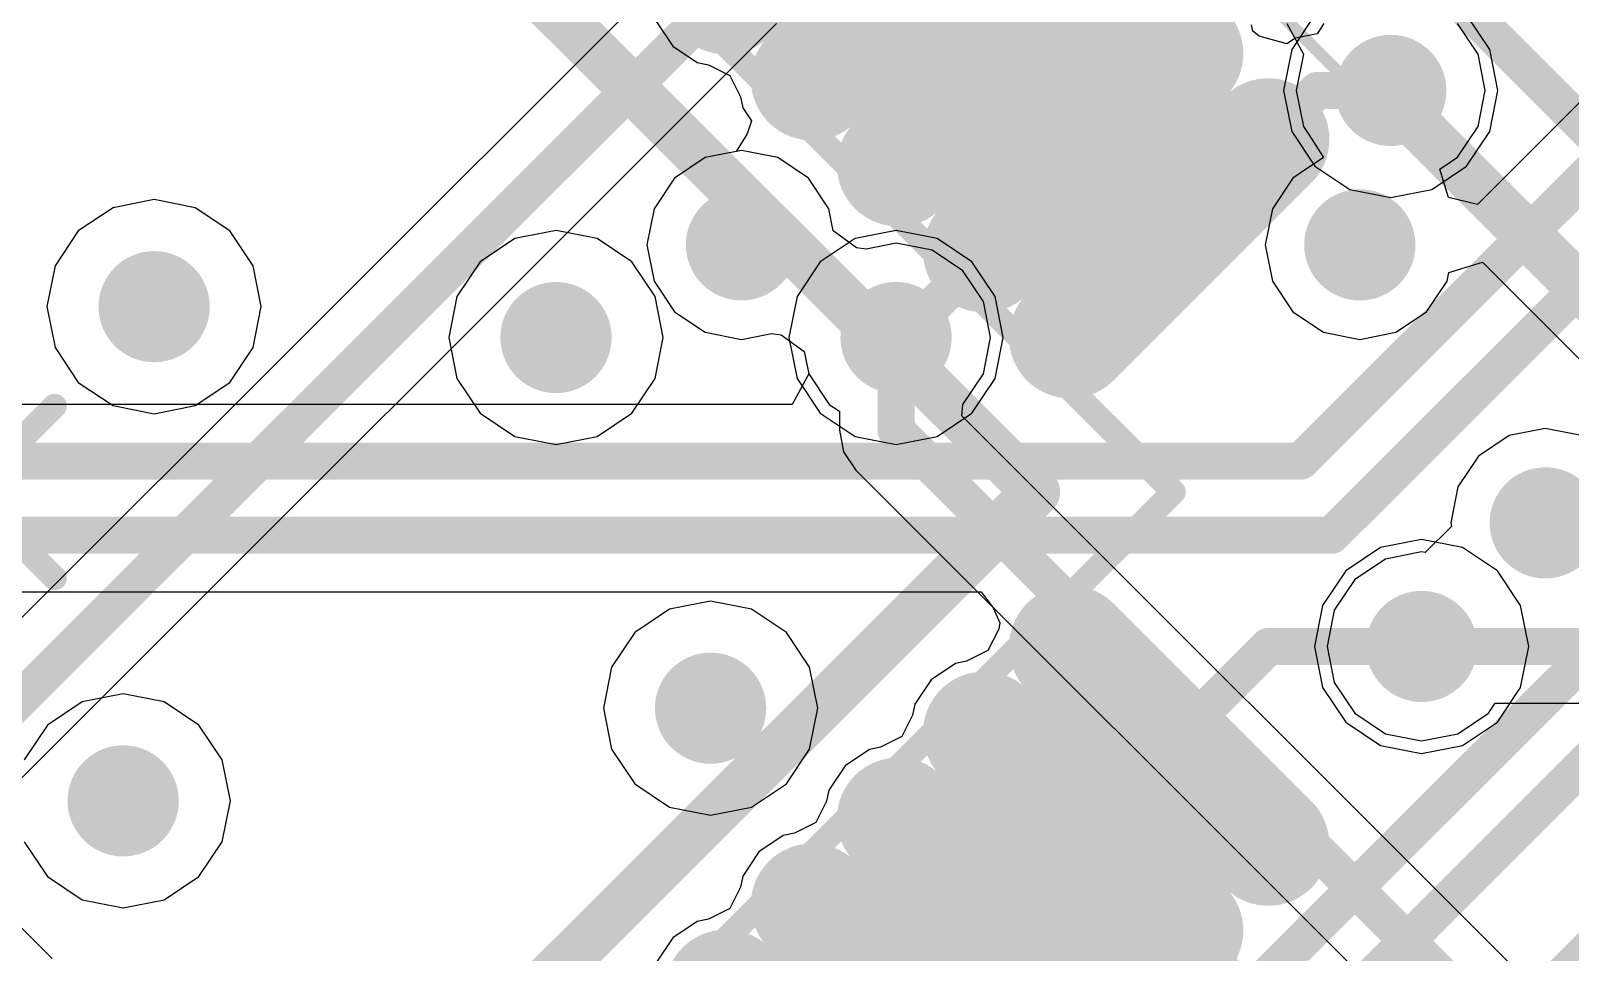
# Model space of a CAD drawing. Header units: millimetres. Extents: x 0.3 to 2.93, y 1.33 to 2.08.
# Drawn here: x 1.0201 to 1.269, y 1.6255 to 1.7747 of the extents above; entities that cross this region are included whole.
import ezdxf

# ---------------------------------------------------------------- set-up
doc = ezdxf.new("R2010")
doc.units = ezdxf.units.MM
doc.header["$MEASUREMENT"] = 0
for name, color, linetype in [('BottomLayer', 5, 'Continuous'), ('Mechanical13', 56, 'Continuous'), ('Mechanical15', 56, 'Continuous'), ('MidLayer1', 16, 'Continuous'), ('MidLayer2', 76, 'Continuous'), ('MultiLayer', 9, 'Continuous'), ('TopLayer', 1, 'Continuous'), ('TopOverlay', 2, 'Continuous'), ('TopPaste', 8, 'Continuous'), ('TopSolder', 216, 'Continuous'), ('ViaHoleLayer', 16, 'Continuous')]:
    doc.layers.add(name, color=color, linetype=linetype)

# ---------------------------------------------------------------- blocks, each defined once
blk = doc.blocks.new('TSQFP50P900X900X160_48N_103')
at = {"layer": 'Mechanical13', "const_width": 0.003937}
for points in [[(-0.1377953, 0.1377953), (-0.1377953, -0.1377953)], [(0.1377953, -0.1377953), (-0.1377953, -0.1377953)]]:
    blk.add_lwpolyline(points, dxfattribs=at)
at = {"layer": 'Mechanical13', "const_width": 0.0019685}
blk.add_lwpolyline([(-0.1387795, -0.1377953, 1), (-0.1368111, -0.1377953, 1)], format="xyb", close=True, dxfattribs=at)
blk.add_lwpolyline([(-0.1387795, -0.1377953, 1), (-0.1368111, -0.1377953, 1)], format="xyb", close=True, dxfattribs=at)
at = {"layer": 'Mechanical15'}
for points, const_width in [([(-0.2047244, 0.2047244), (-0.2047244, -0.2047244)], 0.0019685), ([(0, 0.0196851), (0, -0.019685)], 0.003937), ([(0.019685, 0), (-0.0196851, 0)], 0.003937), ([(0.2047244, -0.2047244), (-0.2047244, -0.2047244)], 0.0019685)]:
    blk.add_lwpolyline(points, dxfattribs=dict(at, const_width=const_width))
at = {"layer": 'Mechanical15', "const_width": 0.0019685}
for points in [[(-0.0206693, 0, 1), (-0.0187009, 0, 1)], [(-0.0009842, -0.019685, 1), (0.0009842, -0.019685, 1)]]:
    blk.add_lwpolyline(points, format="xyb", close=True, dxfattribs=at)
at = {"layer": 'TopLayer', "const_width": 0.011811}
for points in [[(-0.1889764, -0.0492126), (-0.1437008, -0.0492126)], [(-0.1889764, -0.0688976), (-0.1437008, -0.0688976)], [(-0.1889764, -0.0885827), (-0.1437008, -0.0885827)], [(-0.1889764, -0.1082677), (-0.1437008, -0.1082677)], [(-0.1082677, -0.1437008), (-0.1082677, -0.1889764)], [(-0.0885827, -0.1437008), (-0.0885827, -0.1889764)], [(-0.0688977, -0.1437008), (-0.0688977, -0.1889764)], [(-0.0492126, -0.1437008), (-0.0492126, -0.1889764)]]:
    blk.add_lwpolyline(points, dxfattribs=at)
at = {"layer": 'TopLayer', "const_width": 0.0059055}
for points in [[(-0.1466535, -0.0492126, 1), (-0.1407481, -0.0492126, 1)], [(-0.1466535, -0.0688976, 1), (-0.1407481, -0.0688976, 1)], [(-0.1919291, -0.0885827, 1), (-0.1860237, -0.0885827, 1)], [(-0.1466535, -0.0885827, 1), (-0.1407481, -0.0885827, 1)], [(-0.1919291, -0.1082677, 1), (-0.1860237, -0.1082677, 1)], [(-0.1466535, -0.1082677, 1), (-0.1407481, -0.1082677, 1)], [(-0.1112204, -0.1437008, 1), (-0.105315, -0.1437008, 1)], [(-0.0915354, -0.1437008, 1), (-0.08563, -0.1437008, 1)], [(-0.0718504, -0.1437008, 1), (-0.065945, -0.1437008, 1)], [(-0.0521653, -0.1437008, 1), (-0.0462599, -0.1437008, 1)], [(-0.1112204, -0.1889764, 1), (-0.105315, -0.1889764, 1)], [(-0.0915354, -0.1889764, 1), (-0.08563, -0.1889764, 1)]]:
    blk.add_lwpolyline(points, format="xyb", close=True, dxfattribs=at)
at = {"layer": 'TopOverlay', "const_width": 0.007874}
for points in [[(-0.1220473, 0.1220473), (-0.1220473, -0.1220472)], [(0.1220472, -0.1220472), (-0.1220473, -0.1220472)]]:
    blk.add_lwpolyline(points, dxfattribs=at)
at = {"layer": 'TopOverlay', "const_width": 0.003937}
blk.add_lwpolyline([(-0.1240158, -0.1220472, 1), (-0.1200788, -0.1220472, 1)], format="xyb", close=True, dxfattribs=at)
blk.add_lwpolyline([(-0.1240158, -0.1220472, 1), (-0.1200788, -0.1220472, 1)], format="xyb", close=True, dxfattribs=at)
at = {"layer": 'TopPaste', "const_width": 0.007811}
for points in [[(-0.1889764, -0.0492126), (-0.1437008, -0.0492126)], [(-0.1889764, -0.0688976), (-0.1437008, -0.0688976)], [(-0.1889764, -0.0885827), (-0.1437008, -0.0885827)], [(-0.1889764, -0.1082677), (-0.1437008, -0.1082677)], [(-0.1082677, -0.1437008), (-0.1082677, -0.1889764)], [(-0.0885827, -0.1437008), (-0.0885827, -0.1889764)], [(-0.0688977, -0.1437008), (-0.0688977, -0.1889764)], [(-0.0492126, -0.1437008), (-0.0492126, -0.1889764)]]:
    blk.add_lwpolyline(points, dxfattribs=at)
at = {"layer": 'TopPaste', "const_width": 0.0039055}
for points in [[(-0.1456535, -0.0492126, 1), (-0.1417481, -0.0492126, 1)], [(-0.1456535, -0.0688976, 1), (-0.1417481, -0.0688976, 1)], [(-0.1909291, -0.0885827, 1), (-0.1870237, -0.0885827, 1)], [(-0.1456535, -0.0885827, 1), (-0.1417481, -0.0885827, 1)], [(-0.1909291, -0.1082677, 1), (-0.1870237, -0.1082677, 1)], [(-0.1456535, -0.1082677, 1), (-0.1417481, -0.1082677, 1)], [(-0.1102204, -0.1437008, 1), (-0.106315, -0.1437008, 1)], [(-0.0905354, -0.1437008, 1), (-0.08663, -0.1437008, 1)], [(-0.0708504, -0.1437008, 1), (-0.066945, -0.1437008, 1)], [(-0.0511653, -0.1437008, 1), (-0.0472599, -0.1437008, 1)], [(-0.1102204, -0.1889764, 1), (-0.106315, -0.1889764, 1)], [(-0.0905354, -0.1889764, 1), (-0.08663, -0.1889764, 1)]]:
    blk.add_lwpolyline(points, format="xyb", close=True, dxfattribs=at)
at = {"layer": 'TopSolder', "const_width": 0.019811}
for points in [[(-0.1889764, -0.0295274), (-0.1437008, -0.0295274)], [(-0.1889764, -0.0492126), (-0.1437008, -0.0492126)], [(-0.1889764, -0.0688976), (-0.1437008, -0.0688976)], [(-0.1889764, -0.0885827), (-0.1437008, -0.0885827)], [(-0.1889764, -0.1082677), (-0.1437008, -0.1082677)], [(-0.1082677, -0.1437008), (-0.1082677, -0.1889764)], [(-0.0885827, -0.1437008), (-0.0885827, -0.1889764)], [(-0.0688977, -0.1437008), (-0.0688977, -0.1889764)], [(-0.0492126, -0.1437008), (-0.0492126, -0.1889764)], [(-0.0295276, -0.1437008), (-0.0295276, -0.1889764)]]:
    blk.add_lwpolyline(points, dxfattribs=at)
at = {"layer": 'TopSolder', "const_width": 0.0099055}
for points in [[(-0.1486535, -0.0295274, 1), (-0.1387481, -0.0295274, 1)], [(-0.1486535, -0.0492126, 1), (-0.1387481, -0.0492126, 1)], [(-0.1486535, -0.0688976, 1), (-0.1387481, -0.0688976, 1)], [(-0.1939291, -0.0885827, 1), (-0.1840237, -0.0885827, 1)], [(-0.1486535, -0.0885827, 1), (-0.1387481, -0.0885827, 1)], [(-0.1939291, -0.1082677, 1), (-0.1840237, -0.1082677, 1)], [(-0.1486535, -0.1082677, 1), (-0.1387481, -0.1082677, 1)], [(-0.1132204, -0.1437008, 1), (-0.103315, -0.1437008, 1)], [(-0.0935354, -0.1437008, 1), (-0.08363, -0.1437008, 1)], [(-0.0738504, -0.1437008, 1), (-0.063945, -0.1437008, 1)], [(-0.0541653, -0.1437008, 1), (-0.0442599, -0.1437008, 1)], [(-0.0344803, -0.1437008, 1), (-0.0245749, -0.1437008, 1)], [(-0.1132204, -0.1889764, 1), (-0.103315, -0.1889764, 1)], [(-0.0935354, -0.1889764, 1), (-0.08363, -0.1889764, 1)]]:
    blk.add_lwpolyline(points, format="xyb", close=True, dxfattribs=at)

msp = doc.modelspace()

# ---------------------------------------------------------------- linework, layer by layer
at = {"layer": 'BottomLayer'}
for p, q in [((1.1303814, 1.7914886), (0.9661463, 1.6272535)), ((0.9767795, 1.6119323), (1.1406709, 1.7758237)), ((1.2231783, 1.7758237), (1.2258703, 1.7708526)), ((1.2258703, 1.7708526), (1.2247061, 1.765)), ((1.2247061, 1.765), (1.2258703, 1.7591473)), ((1.2258703, 1.7591473), (1.2266332, 1.7580056)), ((1.2266332, 1.7580056), (1.2291337, 1.7541506)), ((1.135, 1.7552939), (1.1291473, 1.7541297)), ((1.1408527, 1.7541297), (1.135, 1.7552939)), ((1.1291473, 1.7541297), (1.1241856, 1.7508144)), ((1.1458144, 1.7508144), (1.1408527, 1.7541297)), ((1.2291337, 1.7541506), (1.2253587, 1.7515982)), ((1.1241856, 1.7508144), (1.1208703, 1.7458527)), ((1.1491297, 1.7458527), (1.1458144, 1.7508144)), ((1.2241856, 1.7508144), (1.2208703, 1.7458527)), ((1.2253587, 1.7515982), (1.2241856, 1.7508144)), ((1.1208703, 1.7458527), (1.1197061, 1.74)), ((1.1498429, 1.7422671), (1.1491297, 1.7458527)), ((1.2208703, 1.7458527), (1.2197061, 1.74)), ((1.15358, 1.7395433), (1.1498429, 1.7422671)), ((1.1197061, 1.74), (1.1208703, 1.7341473)), ((1.1551378, 1.7393267), (1.15358, 1.7395433)), ((1.16, 1.7402939), (1.1551378, 1.7393267)), ((1.1658527, 1.7391297), (1.16, 1.7402939)), ((1.1708144, 1.7358144), (1.1658527, 1.7391297)), ((1.2197061, 1.74), (1.2208703, 1.7341473)), ((1.1741297, 1.7308527), (1.1708144, 1.7358144)), ((1.2491297, 1.7341473), (1.2494075, 1.7355441)), ((1.2494075, 1.7355441), (1.2548329, 1.7371899)), ((1.2548329, 1.7371899), (1.3032271, 1.6887957)), ((1.1208703, 1.7341473), (1.1241856, 1.7291856)), ((1.2208703, 1.7341473), (1.2241856, 1.7291856)), ((1.2458144, 1.7291856), (1.2491297, 1.7341473)), ((1.1752939, 1.725), (1.1741297, 1.7308527)), ((1.1241856, 1.7291856), (1.1291473, 1.7258703)), ((1.2241856, 1.7291856), (1.2291473, 1.7258703)), ((1.2408527, 1.7258703), (1.2458144, 1.7291856)), ((1.1291473, 1.7258703), (1.135, 1.7247061)), ((1.135, 1.7247061), (1.1398622, 1.7256733)), ((1.1398622, 1.7256733), (1.14142, 1.7254567)), ((1.14142, 1.7254567), (1.1451571, 1.7227329)), ((1.2291473, 1.7258703), (1.235, 1.7247061)), ((1.235, 1.7247061), (1.2408527, 1.7258703)), ((1.1741297, 1.7191473), (1.1752939, 1.725)), ((1.1451571, 1.7227329), (1.1458703, 1.7191473)), ((1.1458703, 1.7191473), (1.1491856, 1.7141856)), ((1.1708145, 1.7141857), (1.1741297, 1.7191473)), ((1.1491856, 1.7141856), (1.1508237, 1.7130911)), ((1.1508237, 1.7130911), (1.1508237, 1.71)), ((1.1706331, 1.7123441), (1.1708145, 1.7141857)), ((1.263801, 1.6191762), (1.1706331, 1.7123441)), ((1.1508237, 1.71), (1.1515222, 1.7064884)), ((1.2591473, 1.7091297), (1.2541856, 1.7058144)), ((1.265, 1.7102939), (1.2591473, 1.7091297)), ((1.2708527, 1.7091297), (1.265, 1.7102939)), ((1.1515222, 1.7064884), (1.1535114, 1.7035114)), ((1.2541856, 1.7058144), (1.2508703, 1.7008527)), ((1.1535114, 1.7035114), (1.2391649, 1.6178579)), ((1.2508703, 1.7008527), (1.2497061, 1.695)), ((1.2498188, 1.6944334), (1.2455666, 1.6901812)), ((1.2497061, 1.695), (1.2498188, 1.6944334)), ((1.2391473, 1.6891297), (1.2341856, 1.6858144)), ((1.245, 1.6902939), (1.2391473, 1.6891297)), ((1.2455666, 1.6901812), (1.245, 1.6902939)), ((1.2341856, 1.6858144), (1.2308703, 1.6808527)), ((1.2308703, 1.6808527), (1.2297061, 1.675)), ((1.2297061, 1.675), (1.2308703, 1.6691473)), ((1.2308703, 1.6691473), (1.2341856, 1.6641856)), ((1.2558144, 1.6641856), (1.2569089, 1.6658237)), ((1.2569089, 1.6658237), (1.3066549, 1.6658237)), ((1.2341856, 1.6641856), (1.2391473, 1.6608703)), ((1.2508527, 1.6608703), (1.2558144, 1.6641856)), ((1.2391473, 1.6608703), (1.245, 1.6597061)), ((1.245, 1.6597061), (1.2508527, 1.6608703))]:
    msp.add_line(p, q, dxfattribs=at)
at = {"layer": 'BottomLayer', "const_width": 0.006}
for points in [[(0.96187, 1.61), (1.13687, 1.785)], [(1.2454558, 1.785), (1.3844559, 1.6459999)], [(1.24, 1.765), (1.3710001, 1.6339999)], [(1.16, 1.71), (1.16, 1.725)], [(1.16, 1.71), (1.2600001, 1.6099999)], [(1.245, 1.675), (1.3104558, 1.675)]]:
    msp.add_lwpolyline(points, dxfattribs=at)
at = {"layer": 'BottomLayer'}
for points, const_width in [([(1.2355, 1.765, 1), (1.2445, 1.765, 1)], 0.009), ([(1.2385, 1.765, 1), (1.2415, 1.765, 1)], 0.003), ([(1.1305, 1.74, 1), (1.1395, 1.74, 1)], 0.009), ([(1.2305, 1.74, 1), (1.2395, 1.74, 1)], 0.009), ([(1.0355, 1.73, 1), (1.0445, 1.73, 1)], 0.009), ([(1.1005, 1.725, 1), (1.1095, 1.725, 1)], 0.009), ([(1.1555, 1.725, 1), (1.1645, 1.725, 1)], 0.009), ([(1.1585, 1.725, 1), (1.1615, 1.725, 1)], 0.003), ([(1.1585, 1.71, 1), (1.1615, 1.71, 1)], 0.003), ([(1.1585, 1.71, 1), (1.1615, 1.71, 1)], 0.003), ([(1.2605, 1.695, 1), (1.2695, 1.695, 1)], 0.009), ([(1.2405, 1.675, 1), (1.2495, 1.675, 1)], 0.009), ([(1.2435, 1.675, 1), (1.2465, 1.675, 1)], 0.003), ([(1.1255, 1.665, 1), (1.1345, 1.665, 1)], 0.009), ([(1.0305, 1.65, 1), (1.0395, 1.65, 1)], 0.009)]:
    msp.add_lwpolyline(points, format="xyb", close=True, dxfattribs=dict(at, const_width=const_width))
at = {"layer": 'MidLayer1'}
for p, q in [((1.2277437, 1.7772563), (1.2239864, 1.7716331)), ((1.2560136, 1.7716331), (1.2522563, 1.7772563)), ((1.2239864, 1.7716331), (1.222667, 1.765)), ((1.257333, 1.765), (1.2560136, 1.7716331)), ((1.222667, 1.765), (1.2239864, 1.7583669)), ((1.2560136, 1.7583669), (1.257333, 1.765)), ((1.2239864, 1.7583669), (1.2277437, 1.7527437)), ((1.2522563, 1.7527437), (1.2560136, 1.7583669)), ((1.2277437, 1.7527437), (1.2333669, 1.7489864)), ((1.2466331, 1.7489864), (1.2522563, 1.7527437)), ((1.2333669, 1.7489864), (1.24, 1.747667)), ((1.24, 1.747667), (1.2466331, 1.7489864)), ((1.0333669, 1.7460136), (1.0277437, 1.7422563)), ((1.04, 1.747333), (1.0333669, 1.7460136)), ((1.0466331, 1.7460136), (1.04, 1.747333)), ((1.0522563, 1.7422563), (1.0466331, 1.7460136)), ((1.0277437, 1.7422563), (1.0239864, 1.7366331)), ((1.0560136, 1.7366331), (1.0522563, 1.7422563)), ((1.0983669, 1.7410136), (1.0927437, 1.7372563)), ((1.105, 1.742333), (1.0983669, 1.7410136)), ((1.1116331, 1.7410136), (1.105, 1.742333)), ((1.1172563, 1.7372563), (1.1116331, 1.7410136)), ((1.1533669, 1.7410136), (1.1477437, 1.7372563)), ((1.16, 1.742333), (1.1533669, 1.7410136)), ((1.1666331, 1.7410136), (1.16, 1.742333)), ((1.1722563, 1.7372563), (1.1666331, 1.7410136)), ((1.0239864, 1.7366331), (1.022667, 1.73)), ((1.057333, 1.73), (1.0560136, 1.7366331)), ((1.0927437, 1.7372563), (1.0889864, 1.7316331)), ((1.1210136, 1.7316331), (1.1172563, 1.7372563)), ((1.1477437, 1.7372563), (1.1439864, 1.7316331)), ((1.1760136, 1.7316331), (1.1722563, 1.7372563)), ((1.0889864, 1.7316331), (1.087667, 1.725)), ((1.122333, 1.725), (1.1210136, 1.7316331)), ((1.1439864, 1.7316331), (1.142667, 1.725)), ((1.177333, 1.725), (1.1760136, 1.7316331)), ((1.022667, 1.73), (1.0239864, 1.7233669)), ((1.0560136, 1.7233669), (1.057333, 1.73)), ((1.0239864, 1.7233669), (1.0277437, 1.7177437)), ((1.0522563, 1.7177437), (1.0560136, 1.7233669)), ((1.087667, 1.725), (1.0889864, 1.7183669)), ((1.1210136, 1.7183669), (1.122333, 1.725)), ((1.142667, 1.725), (1.1439864, 1.7183669)), ((1.1760136, 1.7183669), (1.177333, 1.725)), ((1.0889864, 1.7183669), (1.0927437, 1.7127437)), ((1.1172563, 1.7127437), (1.1210136, 1.7183669)), ((1.1439864, 1.7183669), (1.1477437, 1.7127437)), ((1.1722563, 1.7127437), (1.1760136, 1.7183669)), ((1.0277437, 1.7177437), (1.0333669, 1.7139864)), ((1.0466331, 1.7139864), (1.0522563, 1.7177437)), ((1.0333669, 1.7139864), (1.04, 1.712667)), ((1.04, 1.712667), (1.0466331, 1.7139864)), ((1.0927437, 1.7127437), (1.0983669, 1.7089864)), ((1.1116331, 1.7089864), (1.1172563, 1.7127437)), ((1.1477437, 1.7127437), (1.1533669, 1.7089864)), ((1.1666331, 1.7089864), (1.1722563, 1.7127437)), ((1.0983669, 1.7089864), (1.105, 1.707667)), ((1.105, 1.707667), (1.1116331, 1.7089864)), ((1.1533669, 1.7089864), (1.16, 1.707667)), ((1.16, 1.707667), (1.1666331, 1.7089864)), ((1.2383669, 1.6910136), (1.2327437, 1.6872563)), ((1.245, 1.692333), (1.2383669, 1.6910136)), ((1.2516331, 1.6910136), (1.245, 1.692333)), ((1.2572563, 1.6872563), (1.2516331, 1.6910136)), ((1.2327437, 1.6872563), (1.2289864, 1.6816331)), ((1.2610136, 1.6816331), (1.2572563, 1.6872563)), ((1.1233669, 1.6810136), (1.1177437, 1.6772563)), ((1.13, 1.682333), (1.1233669, 1.6810136)), ((1.1366331, 1.6810136), (1.13, 1.682333)), ((1.1422563, 1.6772563), (1.1366331, 1.6810136)), ((1.2289864, 1.6816331), (1.227667, 1.675)), ((1.262333, 1.675), (1.2610136, 1.6816331)), ((1.1177437, 1.6772563), (1.1139864, 1.6716331)), ((1.1460136, 1.6716331), (1.1422563, 1.6772563)), ((1.227667, 1.675), (1.2289864, 1.6683669)), ((1.2610136, 1.6683669), (1.262333, 1.675)), ((1.1139864, 1.6716331), (1.112667, 1.665)), ((1.147333, 1.665), (1.1460136, 1.6716331)), ((1.2289864, 1.6683669), (1.2327437, 1.6627437)), ((1.2572563, 1.6627437), (1.2610136, 1.6683669)), ((1.0283669, 1.6660136), (1.0227437, 1.6622563)), ((1.035, 1.667333), (1.0283669, 1.6660136)), ((1.0416331, 1.6660136), (1.035, 1.667333)), ((1.0472563, 1.6622563), (1.0416331, 1.6660136)), ((1.112667, 1.665), (1.1139864, 1.6583669)), ((1.1460136, 1.6583669), (1.147333, 1.665)), ((1.0227437, 1.6622563), (1.0189864, 1.6566331)), ((1.0510136, 1.6566331), (1.0472563, 1.6622563)), ((1.2327437, 1.6627437), (1.2383669, 1.6589864)), ((1.2516331, 1.6589864), (1.2572563, 1.6627437)), ((1.1139864, 1.6583669), (1.1177437, 1.6527437)), ((1.1422563, 1.6527437), (1.1460136, 1.6583669)), ((1.2383669, 1.6589864), (1.245, 1.657667)), ((1.245, 1.657667), (1.2516331, 1.6589864)), ((1.052333, 1.65), (1.0510136, 1.6566331)), ((1.1177437, 1.6527437), (1.1233669, 1.6489864)), ((1.1366331, 1.6489864), (1.1422563, 1.6527437)), ((1.0510136, 1.6433669), (1.052333, 1.65)), ((1.1233669, 1.6489864), (1.13, 1.647667)), ((1.13, 1.647667), (1.1366331, 1.6489864)), ((1.0189864, 1.6433669), (1.0227437, 1.6377437)), ((1.0472563, 1.6377437), (1.0510136, 1.6433669)), ((1.0227437, 1.6377437), (1.0283669, 1.6339864)), ((1.0416331, 1.6339864), (1.0472563, 1.6377437)), ((1.0283669, 1.6339864), (1.035, 1.632667)), ((1.035, 1.632667), (1.0416331, 1.6339864))]:
    msp.add_line(p, q, dxfattribs=at)
at = {"layer": 'MidLayer1', "const_width": 0.009}
for points in [[(1.2355, 1.765, 1), (1.2445, 1.765, 1)], [(1.1305, 1.74, 1), (1.1395, 1.74, 1)], [(1.2305, 1.74, 1), (1.2395, 1.74, 1)], [(1.0355, 1.73, 1), (1.0445, 1.73, 1)], [(1.1005, 1.725, 1), (1.1095, 1.725, 1)], [(1.1555, 1.725, 1), (1.1645, 1.725, 1)], [(1.2605, 1.695, 1), (1.2695, 1.695, 1)], [(1.2405, 1.675, 1), (1.2495, 1.675, 1)], [(1.1255, 1.665, 1), (1.1345, 1.665, 1)], [(1.0305, 1.65, 1), (1.0395, 1.65, 1)]]:
    msp.add_lwpolyline(points, format="xyb", close=True, dxfattribs=at)
at = {"layer": 'MidLayer2'}
for p, q in [((1.2277437, 1.7772563), (1.2239864, 1.7716331)), ((1.2560136, 1.7716331), (1.2522563, 1.7772563)), ((1.2239864, 1.7716331), (1.222667, 1.765)), ((1.257333, 1.765), (1.2560136, 1.7716331)), ((1.222667, 1.765), (1.2239864, 1.7583669)), ((1.2560136, 1.7583669), (1.257333, 1.765)), ((1.2239864, 1.7583669), (1.2277437, 1.7527437)), ((1.2522563, 1.7527437), (1.2560136, 1.7583669)), ((1.2277437, 1.7527437), (1.2333669, 1.7489864)), ((1.2466331, 1.7489864), (1.2522563, 1.7527437)), ((1.2333669, 1.7489864), (1.24, 1.747667)), ((1.24, 1.747667), (1.2466331, 1.7489864)), ((1.0333669, 1.7460136), (1.0277437, 1.7422563)), ((1.04, 1.747333), (1.0333669, 1.7460136)), ((1.0466331, 1.7460136), (1.04, 1.747333)), ((1.0522563, 1.7422563), (1.0466331, 1.7460136)), ((1.0277437, 1.7422563), (1.0239864, 1.7366331)), ((1.0560136, 1.7366331), (1.0522563, 1.7422563)), ((1.0983669, 1.7410136), (1.0927437, 1.7372563)), ((1.105, 1.742333), (1.0983669, 1.7410136)), ((1.1116331, 1.7410136), (1.105, 1.742333)), ((1.1172563, 1.7372563), (1.1116331, 1.7410136)), ((1.1533669, 1.7410136), (1.1477437, 1.7372563)), ((1.16, 1.742333), (1.1533669, 1.7410136)), ((1.1666331, 1.7410136), (1.16, 1.742333)), ((1.1722563, 1.7372563), (1.1666331, 1.7410136)), ((1.0239864, 1.7366331), (1.022667, 1.73)), ((1.057333, 1.73), (1.0560136, 1.7366331)), ((1.0927437, 1.7372563), (1.0889864, 1.7316331)), ((1.1210136, 1.7316331), (1.1172563, 1.7372563)), ((1.1477437, 1.7372563), (1.1439864, 1.7316331)), ((1.1760136, 1.7316331), (1.1722563, 1.7372563)), ((1.0889864, 1.7316331), (1.087667, 1.725)), ((1.122333, 1.725), (1.1210136, 1.7316331)), ((1.1439864, 1.7316331), (1.142667, 1.725)), ((1.177333, 1.725), (1.1760136, 1.7316331)), ((1.022667, 1.73), (1.0239864, 1.7233669)), ((1.0560136, 1.7233669), (1.057333, 1.73)), ((1.0239864, 1.7233669), (1.0277437, 1.7177437)), ((1.0522563, 1.7177437), (1.0560136, 1.7233669)), ((1.087667, 1.725), (1.0889864, 1.7183669)), ((1.1210136, 1.7183669), (1.122333, 1.725)), ((1.142667, 1.725), (1.1439864, 1.7183669)), ((1.1760136, 1.7183669), (1.177333, 1.725)), ((1.0889864, 1.7183669), (1.0927437, 1.7127437)), ((1.1172563, 1.7127437), (1.1210136, 1.7183669)), ((1.1439864, 1.7183669), (1.1477437, 1.7127437)), ((1.1722563, 1.7127437), (1.1760136, 1.7183669)), ((1.0277437, 1.7177437), (1.0333669, 1.7139864)), ((1.0466331, 1.7139864), (1.0522563, 1.7177437)), ((1.0333669, 1.7139864), (1.04, 1.712667)), ((1.04, 1.712667), (1.0466331, 1.7139864)), ((1.0927437, 1.7127437), (1.0983669, 1.7089864)), ((1.1116331, 1.7089864), (1.1172563, 1.7127437)), ((1.1477437, 1.7127437), (1.1533669, 1.7089864)), ((1.1666331, 1.7089864), (1.1722563, 1.7127437)), ((1.0983669, 1.7089864), (1.105, 1.707667)), ((1.105, 1.707667), (1.1116331, 1.7089864)), ((1.1533669, 1.7089864), (1.16, 1.707667)), ((1.16, 1.707667), (1.1666331, 1.7089864)), ((1.2383669, 1.6910136), (1.2327437, 1.6872563)), ((1.245, 1.692333), (1.2383669, 1.6910136)), ((1.2516331, 1.6910136), (1.245, 1.692333)), ((1.2572563, 1.6872563), (1.2516331, 1.6910136)), ((1.2327437, 1.6872563), (1.2289864, 1.6816331)), ((1.2610136, 1.6816331), (1.2572563, 1.6872563)), ((1.1233669, 1.6810136), (1.1177437, 1.6772563)), ((1.13, 1.682333), (1.1233669, 1.6810136)), ((1.1366331, 1.6810136), (1.13, 1.682333)), ((1.1422563, 1.6772563), (1.1366331, 1.6810136)), ((1.2289864, 1.6816331), (1.227667, 1.675)), ((1.262333, 1.675), (1.2610136, 1.6816331)), ((1.1177437, 1.6772563), (1.1139864, 1.6716331)), ((1.1460136, 1.6716331), (1.1422563, 1.6772563)), ((1.227667, 1.675), (1.2289864, 1.6683669)), ((1.2610136, 1.6683669), (1.262333, 1.675)), ((1.1139864, 1.6716331), (1.112667, 1.665)), ((1.147333, 1.665), (1.1460136, 1.6716331)), ((1.2289864, 1.6683669), (1.2327437, 1.6627437)), ((1.2572563, 1.6627437), (1.2610136, 1.6683669)), ((1.0283669, 1.6660136), (1.0227437, 1.6622563)), ((1.035, 1.667333), (1.0283669, 1.6660136)), ((1.0416331, 1.6660136), (1.035, 1.667333)), ((1.0472563, 1.6622563), (1.0416331, 1.6660136)), ((1.112667, 1.665), (1.1139864, 1.6583669)), ((1.1460136, 1.6583669), (1.147333, 1.665)), ((1.0227437, 1.6622563), (1.0189864, 1.6566331)), ((1.0510136, 1.6566331), (1.0472563, 1.6622563)), ((1.2327437, 1.6627437), (1.2383669, 1.6589864)), ((1.2516331, 1.6589864), (1.2572563, 1.6627437)), ((1.1139864, 1.6583669), (1.1177437, 1.6527437)), ((1.1422563, 1.6527437), (1.1460136, 1.6583669)), ((1.2383669, 1.6589864), (1.245, 1.657667)), ((1.245, 1.657667), (1.2516331, 1.6589864)), ((1.052333, 1.65), (1.0510136, 1.6566331)), ((1.1177437, 1.6527437), (1.1233669, 1.6489864)), ((1.1366331, 1.6489864), (1.1422563, 1.6527437)), ((1.0510136, 1.6433669), (1.052333, 1.65)), ((1.1233669, 1.6489864), (1.13, 1.647667)), ((1.13, 1.647667), (1.1366331, 1.6489864)), ((1.0189864, 1.6433669), (1.0227437, 1.6377437)), ((1.0472563, 1.6377437), (1.0510136, 1.6433669)), ((1.0227437, 1.6377437), (1.0283669, 1.6339864)), ((1.0416331, 1.6339864), (1.0472563, 1.6377437)), ((1.0283669, 1.6339864), (1.035, 1.632667)), ((1.035, 1.632667), (1.0416331, 1.6339864))]:
    msp.add_line(p, q, dxfattribs=at)
at = {"layer": 'MidLayer2', "const_width": 0.009}
for points in [[(1.2355, 1.765, 1), (1.2445, 1.765, 1)], [(1.1305, 1.74, 1), (1.1395, 1.74, 1)], [(1.2305, 1.74, 1), (1.2395, 1.74, 1)], [(1.0355, 1.73, 1), (1.0445, 1.73, 1)], [(1.1005, 1.725, 1), (1.1095, 1.725, 1)], [(1.1555, 1.725, 1), (1.1645, 1.725, 1)], [(1.2605, 1.695, 1), (1.2695, 1.695, 1)], [(1.2405, 1.675, 1), (1.2495, 1.675, 1)], [(1.1255, 1.665, 1), (1.1345, 1.665, 1)], [(1.0305, 1.65, 1), (1.0395, 1.65, 1)]]:
    msp.add_lwpolyline(points, format="xyb", close=True, dxfattribs=at)
at = {"layer": 'MultiLayer', "const_width": 0.009}
for points in [[(1.2355, 1.765, 1), (1.2445, 1.765, 1)], [(1.1305, 1.74, 1), (1.1395, 1.74, 1)], [(1.2305, 1.74, 1), (1.2395, 1.74, 1)], [(1.0355, 1.73, 1), (1.0445, 1.73, 1)], [(1.1005, 1.725, 1), (1.1095, 1.725, 1)], [(1.1555, 1.725, 1), (1.1645, 1.725, 1)], [(1.2605, 1.695, 1), (1.2695, 1.695, 1)], [(1.2405, 1.675, 1), (1.2495, 1.675, 1)], [(1.1255, 1.665, 1), (1.1345, 1.665, 1)], [(1.0305, 1.65, 1), (1.0395, 1.65, 1)]]:
    msp.add_lwpolyline(points, format="xyb", close=True, dxfattribs=at)
at = {"layer": 'TopLayer'}
for p, q in [((1.3609672, 1.8534886), (1.254031, 1.7465524)), ((1.1212762, 1.7760874), (1.1239076, 1.7721493)), ((1.2176813, 1.7746159), (1.2174787, 1.7756343)), ((1.2291856, 1.7758144), (1.2280876, 1.7741711)), ((1.2541297, 1.7708527), (1.2508144, 1.7758144)), ((1.2187008, 1.7738075), (1.2176813, 1.7746159)), ((1.2231929, 1.7725362), (1.2187008, 1.7738075)), ((1.2246021, 1.7734778), (1.2231929, 1.7725362)), ((1.2280876, 1.7741711), (1.2246021, 1.7734778)), ((1.1239076, 1.7721493), (1.1278457, 1.7695179)), ((1.2552939, 1.765), (1.2541297, 1.7708527)), ((1.1278457, 1.7695179), (1.1296406, 1.7691609)), ((1.1296406, 1.7691609), (1.13309, 1.7674123)), ((1.13309, 1.7674123), (1.1348386, 1.7639629)), ((1.1348386, 1.7639629), (1.1351956, 1.762168)), ((1.2541297, 1.7591473), (1.2552939, 1.765)), ((1.1351956, 1.762168), (1.1365943, 1.7600748)), ((1.1359003, 1.7579937), (1.1341572, 1.7551262)), ((1.1365943, 1.7600748), (1.1359003, 1.7579937)), ((1.2508144, 1.7541856), (1.2541297, 1.7591473)), ((1.1291473, 1.7541297), (1.1241856, 1.7508144)), ((1.1341572, 1.7551262), (1.1291473, 1.7541297)), ((1.2479354, 1.7522483), (1.2496413, 1.7534018)), ((1.2496413, 1.7534018), (1.2508144, 1.7541856)), ((1.1241856, 1.7508144), (1.1208703, 1.7458527)), ((1.2493291, 1.7476621), (1.2479354, 1.7522483)), ((1.1208703, 1.7458527), (1.1197061, 1.74)), ((1.254031, 1.7465524), (1.2493291, 1.7476621)), ((1.1197061, 1.74), (1.1208703, 1.7341473)), ((1.1208703, 1.7341473), (1.1241856, 1.7291856)), ((1.1241856, 1.7291856), (1.1291473, 1.7258703)), ((1.1291473, 1.7258703), (1.135, 1.7247061)), ((1.135, 1.7247061), (1.1398622, 1.7256733)), ((1.1398622, 1.7256733), (1.14142, 1.7254567)), ((1.14142, 1.7254567), (1.1451571, 1.7227329)), ((1.1451571, 1.7227329), (1.1458703, 1.7191474)), ((1.1458703, 1.7191474), (1.1431783, 1.7141763)), ((1.1431783, 1.7141763), (0.9668217, 1.7141763)), ((0.9712246, 1.6838237), (1.1737691, 1.6838237)), ((1.1737691, 1.6838237), (1.1757243, 1.6812247)), ((1.1757243, 1.6812247), (1.1768014, 1.6788236)), ((1.0234886, 1.6244886), (0.9691535, 1.6788237)), ((1.1768014, 1.6788236), (1.1765969, 1.6777954)), ((1.1765969, 1.6777954), (1.1748483, 1.674346)), ((1.1748483, 1.674346), (1.1713989, 1.6725974)), ((1.169604, 1.6722404), (1.1656659, 1.669609)), ((1.1713989, 1.6725974), (1.169604, 1.6722404)), ((1.1656659, 1.669609), (1.1630345, 1.6656709)), ((1.1630345, 1.6656709), (1.1626775, 1.6638759)), ((1.1626775, 1.6638759), (1.1609288, 1.6604266)), ((1.1556845, 1.6583209), (1.1517464, 1.6556895)), ((1.1574795, 1.6586779), (1.1556845, 1.6583209)), ((1.1609288, 1.6604266), (1.1574795, 1.6586779)), ((1.1517464, 1.6556895), (1.149115, 1.6517514)), ((1.149115, 1.6517514), (1.148758, 1.6499565)), ((1.148758, 1.6499565), (1.1470094, 1.6465071)), ((1.1470094, 1.6465071), (1.14356, 1.6447585)), ((1.1417651, 1.6444015), (1.137827, 1.6417701)), ((1.14356, 1.6447585), (1.1417651, 1.6444015)), ((1.137827, 1.6417701), (1.1351956, 1.637832)), ((1.1348386, 1.636037), (1.1330899, 1.6325877)), ((1.1351956, 1.637832), (1.1348386, 1.636037)), ((1.1296406, 1.630839), (1.1278456, 1.630482)), ((1.1330899, 1.6325877), (1.1296406, 1.630839)), ((1.1278456, 1.630482), (1.1239075, 1.6278506)), ((1.1239075, 1.6278506), (1.1212761, 1.6239125))]:
    msp.add_line(p, q, dxfattribs=at)
at = {"layer": 'TopLayer', "const_width": 0.006}
for points in [[(1.2254558, 1.705), (1.3674558, 1.847)], [(1.2304263, 1.693), (1.3724263, 1.835)], [(1.1763372, 1.7689011), (1.2124361, 1.805)], [(1.204176, 1.7410623), (1.2281137, 1.765)], [(1.2281137, 1.765), (1.24, 1.765)], [(1.1902566, 1.7544276), (1.1902566, 1.7549817)], [(1.160829, 1.725), (1.1902566, 1.7544276)], [(1.204176, 1.7410623), (1.2050458, 1.7410623)], [(1.16, 1.725), (1.160829, 1.725)], [(0.925, 1.705), (1.2254558, 1.705)], [(0.9195639, 1.693), (1.2304263, 1.693)], [(1.2350889, 1.6367564), (1.284065, 1.6857325)], [(1.220303, 1.605), (1.3, 1.684697)], [(1.204176, 1.6589377), (1.2202383, 1.675)], [(1.2202383, 1.675), (1.245, 1.675)], [(1.245, 1.5990147), (1.32, 1.6740147)], [(1.1902566, 1.6450183), (1.2152749, 1.62)], [(1.2183324, 1.62), (1.2350888, 1.6367564)], [(1.2350888, 1.6367564), (1.2350889, 1.6367564)], [(1.1763371, 1.6310988), (1.2024359, 1.605)]]:
    msp.add_lwpolyline(points, dxfattribs=at)
at = {"layer": 'TopLayer'}
for points, const_width in [([(1.2355, 1.765, 1), (1.2445, 1.765, 1)], 0.009), ([(1.1748372, 1.7689011, 1), (1.1778372, 1.7689011, 1)], 0.003), ([(1.2266137, 1.765, 1), (1.2296137, 1.765, 1)], 0.003), ([(1.2266137, 1.765, 1), (1.2296137, 1.765, 1)], 0.003), ([(1.2385, 1.765, 1), (1.2415, 1.765, 1)], 0.003), ([(1.1887566, 1.7549817, 1), (1.1917566, 1.7549817, 1)], 0.003), ([(1.1887566, 1.7544276, 1), (1.1917566, 1.7544276, 1)], 0.003), ([(1.1887566, 1.7544276, 1), (1.1917566, 1.7544276, 1)], 0.003), ([(1.1305, 1.74, 1), (1.1395, 1.74, 1)], 0.009), ([(1.2305, 1.74, 1), (1.2395, 1.74, 1)], 0.009), ([(1.202676, 1.7410623, 1), (1.205676, 1.7410623, 1)], 0.003), ([(1.202676, 1.7410623, 1), (1.205676, 1.7410623, 1)], 0.003), ([(1.2035458, 1.7410623, 1), (1.2065458, 1.7410623, 1)], 0.003), ([(1.0355, 1.73, 1), (1.0445, 1.73, 1)], 0.009), ([(1.1005, 1.725, 1), (1.1095, 1.725, 1)], 0.009), ([(1.1555, 1.725, 1), (1.1645, 1.725, 1)], 0.009), ([(1.1585, 1.725, 1), (1.1615, 1.725, 1)], 0.003), ([(1.159329, 1.725, 1), (1.162329, 1.725, 1)], 0.003), ([(1.159329, 1.725, 1), (1.162329, 1.725, 1)], 0.003), ([(1.2239558, 1.705, 1), (1.2269558, 1.705, 1)], 0.003), ([(1.2239558, 1.705, 1), (1.2269558, 1.705, 1)], 0.003), ([(1.2605, 1.695, 1), (1.2695, 1.695, 1)], 0.009), ([(1.2289263, 1.693, 1), (1.2319263, 1.693, 1)], 0.003), ([(1.2289263, 1.693, 1), (1.2319263, 1.693, 1)], 0.003), ([(1.2405, 1.675, 1), (1.2495, 1.675, 1)], 0.009), ([(1.2187383, 1.675, 1), (1.2217383, 1.675, 1)], 0.003), ([(1.2187383, 1.675, 1), (1.2217383, 1.675, 1)], 0.003), ([(1.2435, 1.675, 1), (1.2465, 1.675, 1)], 0.003), ([(1.1255, 1.665, 1), (1.1345, 1.665, 1)], 0.009), ([(1.202676, 1.6589377, 1), (1.205676, 1.6589377, 1)], 0.003), ([(1.0305, 1.65, 1), (1.0395, 1.65, 1)], 0.009), ([(1.1887566, 1.6450183, 1), (1.1917566, 1.6450183, 1)], 0.003), ([(1.2335888, 1.6367564, 1), (1.2365888, 1.6367564, 1)], 0.003), ([(1.2335888, 1.6367564, 1), (1.2365888, 1.6367564, 1)], 0.003), ([(1.2335889, 1.6367564, 1), (1.2365889, 1.6367564, 1)], 0.003), ([(1.2335889, 1.6367564, 1), (1.2365889, 1.6367564, 1)], 0.003), ([(1.1748371, 1.6310988, 1), (1.1778371, 1.6310988, 1)], 0.003)]:
    msp.add_lwpolyline(points, format="xyb", close=True, dxfattribs=dict(at, const_width=const_width))
at = {"layer": 'ViaHoleLayer', "const_width": 0.004}
for points in [[(1.238, 1.765, 1), (1.242, 1.765, 1)], [(1.133, 1.74, 1), (1.137, 1.74, 1)], [(1.233, 1.74, 1), (1.237, 1.74, 1)], [(1.038, 1.73, 1), (1.042, 1.73, 1)], [(1.103, 1.725, 1), (1.107, 1.725, 1)], [(1.158, 1.725, 1), (1.162, 1.725, 1)], [(1.263, 1.695, 1), (1.267, 1.695, 1)], [(1.243, 1.675, 1), (1.247, 1.675, 1)], [(1.128, 1.665, 1), (1.132, 1.665, 1)], [(1.033, 1.65, 1), (1.037, 1.65, 1)]]:
    msp.add_lwpolyline(points, format="xyb", close=True, dxfattribs=at)

# ---------------------------------------------------------------- block references
at = {"rotation": 135}
msp.add_blockref('TSQFP50P900X900X160_48N_103', (1.01, 1.7), dxfattribs=at)

doc.saveas('drawing.dxf')
